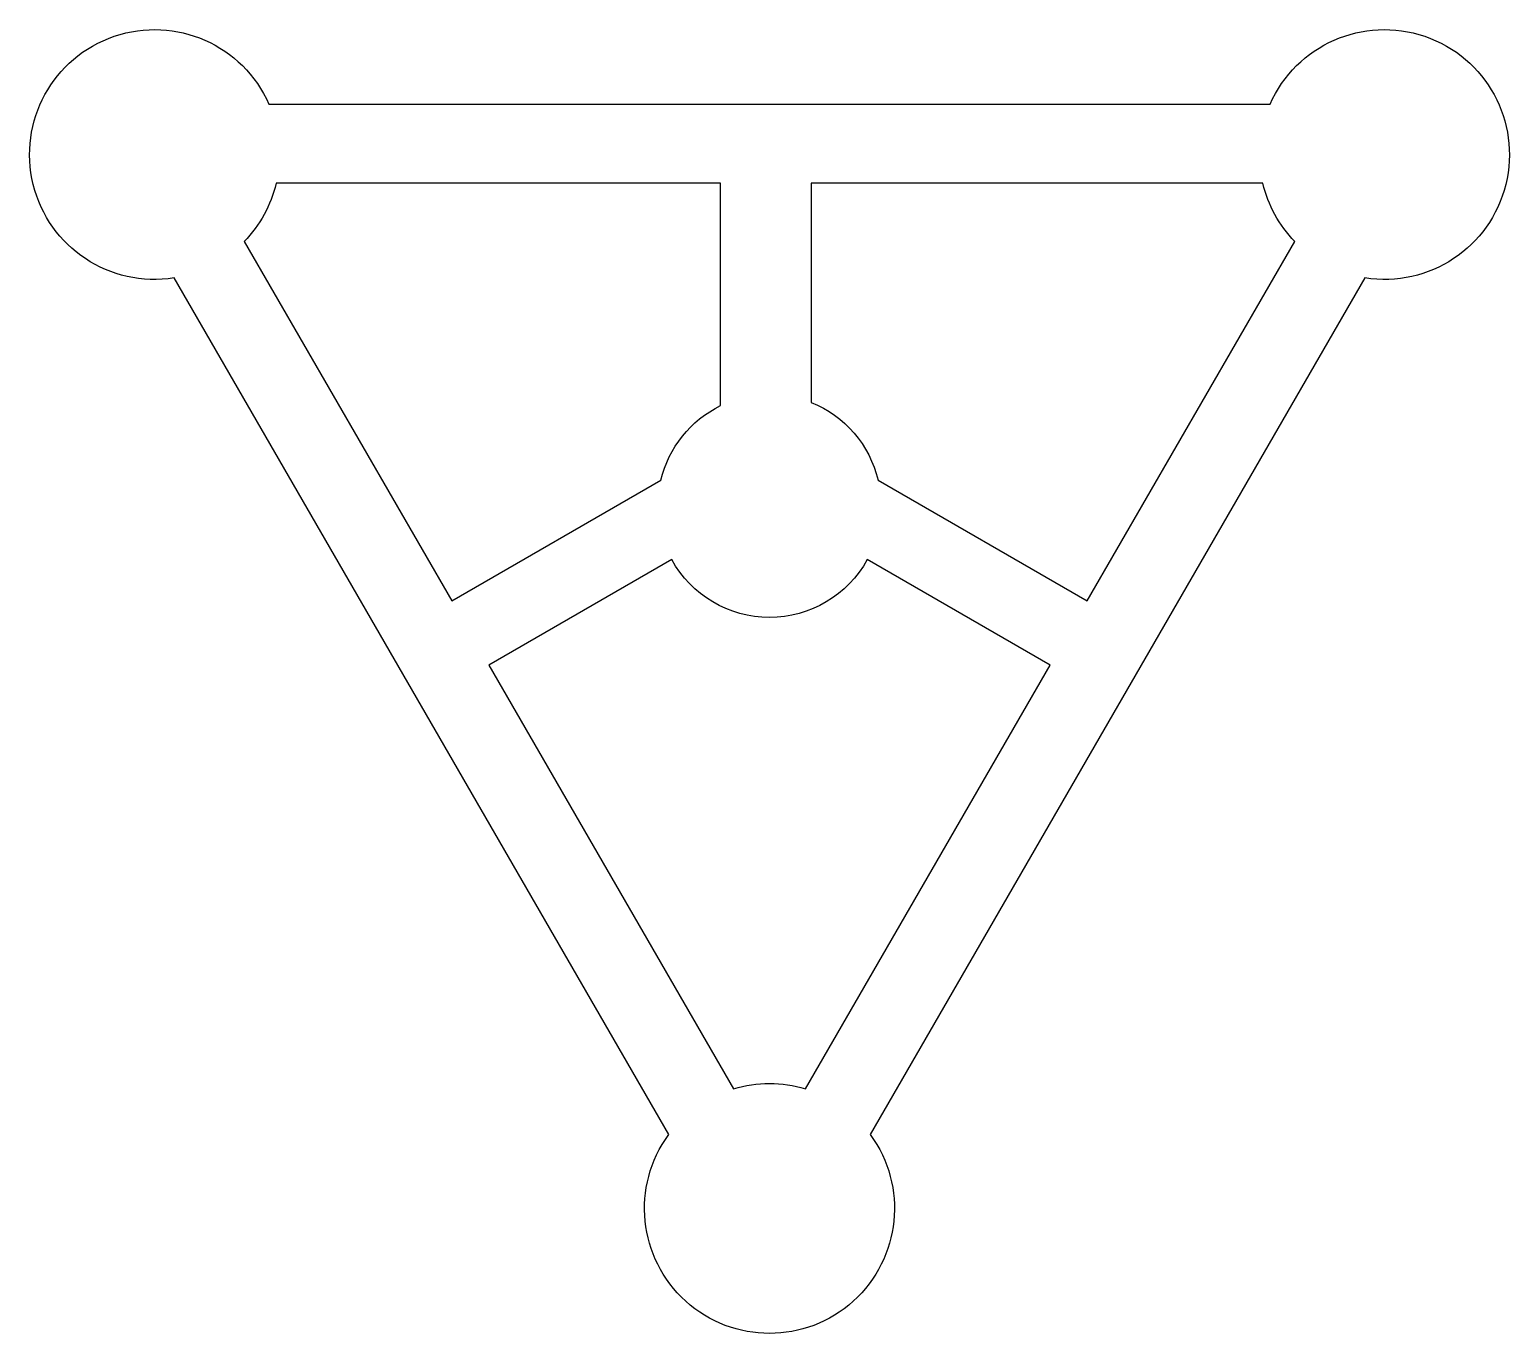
# Model space of a CAD drawing. Header units: millimetres. Extents: x -421 to 421, y -471 to 271.
import ezdxf

# ---------------------------------------------------------------- set-up
doc = ezdxf.new("R2010")
doc.units = ezdxf.units.MM
doc.layers.get('0').update_dxf_attribs({"linetype": 'CONTINUOUS'})

msp = doc.modelspace()

# ---------------------------------------------------------------- linework, layer by layer
for points in [[(57.33, -357.91, -1.974871), (-57.33, -357.91), (-338.88, 129.75, -2.034166), (-284.88, 228.6), (284.88, 228.6, -2.034166), (338.88, 129.75)], [(-27.86, 183.6), (-280.8, 183.6, -0.13497), (-298.91, 150.53), (-180.8, -54.05), (-61.78, 14.66, -0.224579), (-27.86, 57.06)], [(180.8, -54.05), (298.91, 150.53, -0.13497), (280.8, 183.6), (23.74, 183.6), (23.74, 58.89, -0.243289), (61.78, 14.66)], [(-159.65, -90.67), (-20.4, -331.87, -0.146489), (20.4, -331.87), (159.65, -90.67), (55.63, -30.61, -0.591114), (-55.63, -30.61)]]:
    msp.add_lwpolyline(points, format="xyb", close=True)

doc.saveas('drawing.dxf')
